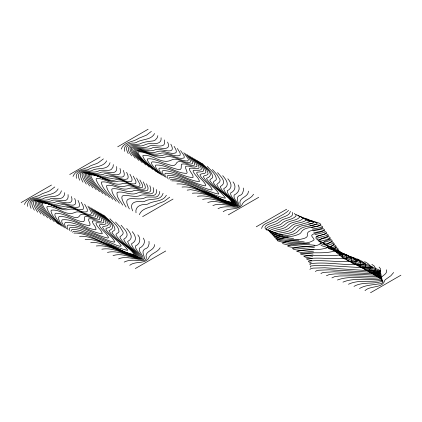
<?xml version="1.0" encoding="UTF-8"?>
<svg xmlns="http://www.w3.org/2000/svg" width="422" height="422" viewBox="0 0 422 422"><rect width="100%" height="100%" fill="white"/><g stroke="black" fill="none" stroke-linecap="round" stroke-linejoin="round"><path stroke-width="0.63" d="M64.74 192.69L64.376 195.143L62.809 197.396A4.784 2.764 0 0 1 60.383 198.356L52.914 198.314A6.172 3.566 0 0 0 50.804 198.577C43.419 203.726 24.961 193.149 34.356 210.235M113.354 164.627L112.99 167.08L111.424 169.327A4.784 2.764 0 0 1 108.997 170.293L101.528 170.245A6.172 3.566 0 0 0 99.418 170.509C92.033 175.657 73.576 165.081 82.97 182.167M159.764 191.419L159.395 193.872L157.828 196.119A4.784 2.764 0 0 1 155.401 197.085L147.932 197.037A6.172 3.566 0 0 0 145.822 197.301C138.442 202.449 119.98 191.873 129.38 208.959M261.603 228.471C262.125 224.267 267.11 223.18 270.286 221.497A28.285 16.331 0 0 0 271.958 220.643L283.874 214.054L286.68 212.113A24.239 13.995 0 0 0 288.548 210.304M290.442 211.359C289.555 215.79 283.964 216.449 280.593 218.29A16.949 9.785 0 0 0 278.942 219.16C276.399 223.307 259.287 224.546 266.936 230.154M168.937 179.218L169.153 177.994L170.219 177.367C187.389 178.749 201.969 190.512 218.527 194.099L218.781 193.703C215.014 187.015 206.859 183.559 203.351 176.723L204.005 175.905L207.002 174.993L208.072 174.075C207.967 168.647 201.938 165.271 198.82 161.41M157.849 135.657L157.221 137.762L155.502 139.835A6.657 3.845 0 0 1 153.133 140.922C148.428 141.486 143.696 141.834 139.418 144.081C133.072 144.952 122.359 142.963 128.219 153.597M154.568 244.554C154.679 250.963 144.24 250.821 146.313 257.51C146.851 260.849 142.662 260.859 140.415 260.538C135.008 260.274 129.169 259.456 124.184 262.094M248.421 191.14C248.532 197.549 238.087 197.406 240.165 204.095C240.704 207.434 236.515 207.445 234.263 207.123C228.861 206.859 223.022 206.042 218.037 208.679M70.986 231.383L71.344 230.106L72.526 229.441L74.43 229.32L79.985 230.433L91.199 234.463L116.672 245.314L120.175 246.348L121.219 245.91C117.406 239.285 109.377 235.808 105.78 229.056L106.402 228.27L109.33 227.421L110.39 226.524C110.332 221.139 104.419 217.71 101.37 213.838M61.427 190.781C59.112 199.284 48.667 194.843 42.822 198.889A7.311 4.22 0 0 1 40.718 199.216C34.061 198.314 27.092 199.627 31.043 208.32M110.042 162.713C107.726 171.221 97.282 166.774 91.437 170.82A7.311 4.22 0 0 1 89.332 171.147C82.675 170.245 75.707 171.559 79.658 180.252M163.077 193.329C160.761 201.837 150.316 197.396 144.472 201.442A7.311 4.22 0 0 1 142.362 201.763C135.71 200.867 128.736 202.175 132.693 210.873M121.219 149.061C123.941 141.576 133.009 142.367 138.648 138.337A18.209 10.513 0 0 1 140.289 137.677L146.534 135.124L151.35 131.39M24.413 204.496C27.346 197.053 36.308 197.797 42.042 193.835A17.75 10.249 0 0 1 43.677 193.192L47.612 191.783A20.842 12.032 0 0 0 49.865 190.702L54.797 186.951M73.027 176.428C75.955 168.985 84.917 169.723 90.656 165.767A17.75 10.249 0 0 1 92.291 165.123L96.227 163.715A20.842 12.032 0 0 0 98.479 162.634L103.411 158.883M139.323 214.698C142.251 207.26 151.218 208.004 156.952 204.042A17.75 10.249 0 0 1 158.582 203.399L162.517 201.99A20.842 12.032 0 0 0 164.77 200.909L169.707 197.158M154.6 133.521C151.029 140.531 141.95 138.701 136.09 142.583A9.448 5.454 0 0 1 134.075 143.037C129.253 142.773 122.865 145.305 124.717 151.329M58.115 188.866C54.385 195.813 45.434 193.951 39.489 197.707A8.799 5.08 0 0 1 37.505 198.113C32.541 197.707 26.496 200.403 27.731 206.405M106.729 160.798C103.015 167.777 94.022 165.846 88.103 169.639A8.799 5.08 0 0 1 86.12 170.045C81.156 169.639 75.111 172.334 76.345 178.342M166.389 195.244C162.681 202.222 153.687 200.292 147.769 204.084A8.799 5.08 0 0 1 145.785 204.496C140.816 204.084 134.776 206.785 136.005 212.788M393.636 272.501L390.914 275.703L385.486 279.549A6.267 3.619 0 0 0 384.711 280.488C382.511 288.674 370.337 285.293 365.004 290.626M160.149 247.772C157.448 252.746 150.411 253.237 148.423 258.639C144.187 264.283 135.093 260.822 129.765 265.317M253.564 194.231C250.863 199.2 243.821 199.69 241.838 205.092C237.602 210.736 228.508 207.276 223.18 211.77M170.351 180.052L171.237 179.255C190.433 180.468 206.717 194.183 225.174 198.192L225.295 197.728C220.258 190.427 211.411 186.366 206.638 178.865L206.664 178.269C216.713 174.602 203.335 166.421 200.487 162.375M72.478 232.242L73.433 231.42C92.502 232.38 109.224 246.248 127.497 250.399L127.618 249.94C122.723 242.434 112.838 238.572 108.971 230.554C118.872 227.025 105.648 218.633 102.862 214.698M309.88 269.41L310.908 268.645L313.061 268.128L324.771 267.77L372.869 270.961L378.639 271.103L380.422 270.613C368.533 264.388 353.293 264.568 341.978 257.415L342.374 254.835L339.921 252.514L331.507 248.885L321 245.451M315.392 271.536L316.426 270.782L318.478 270.254L329.376 269.785L373.623 272.38L378.961 272.459L380.665 271.963C370.294 266.045 356.157 266.372 346.415 259.567C349.39 251.77 331.966 251.143 328.263 248.152M320.905 273.656L321.949 272.913L323.896 272.38L333.976 271.8L374.377 273.804L379.283 273.815L380.908 273.319L379.684 272.369L376.329 271.077L353.921 263.95L351.526 262.716L350.846 261.714C354.464 254.387 338.982 253.664 335.527 250.858M326.417 275.777L329.313 274.506L334.973 273.91L346.805 273.92L377.711 275.249L380.734 274.975L381.15 274.669L380.934 274.263C372.932 269.827 362.915 269.489 355.371 264.325L355.282 263.866C358.51 260.174 352.75 257.568 349.849 256.402M331.929 277.898L334.73 276.632L339.921 275.972L350.577 275.809L378.207 276.632L380.971 276.326L381.393 276.02L381.261 275.635C374.662 271.462 365.816 271.325 359.729 266.456C365.241 258.064 346.399 256.819 342.791 253.564M337.442 280.018C351.389 274.675 367.277 280.008 381.636 277.375L381.583 277.006C376.413 273.097 368.67 273.145 364.086 268.582C369.018 263.713 361.095 260.854 357.318 258.976M342.954 282.139C355.124 276.885 369.271 281.448 381.878 278.726L381.91 278.372C378.117 274.949 372.157 274.743 368.506 271.13L368.443 270.713C373.09 266.999 368.717 263.513 364.582 261.677M348.466 284.259C358.869 279.169 371.254 282.856 382.121 280.076L382.237 279.744C379.927 276.621 374.9 276.521 372.753 273.234C375.838 270.196 376.904 266.899 371.845 264.383M353.979 286.38C362.609 281.326 373.75 284.639 382.564 281.115C377.337 275.993 388.498 275.339 386.373 269.795M359.491 288.506C365.204 285.098 372.098 285.014 378.497 283.943C380.749 284.106 384.838 282.466 382.01 280.018C380.755 278.262 375.976 277.259 377.447 274.616C380.217 273.097 382.274 269.526 379.109 267.089M21.1 202.581L51.484 185.036M69.714 174.513L100.098 156.968M117.722 146.798L148.106 129.253M142.636 216.613L173.02 199.073M135.346 268.54L165.73 250.995M228.318 214.861L258.702 197.317M256.27 226.788L286.654 209.243M370.516 292.747L400.9 275.202M212.894 205.593C218.016 203.188 223.876 204.681 229.209 205.461C232.174 205.408 236.689 208.104 238.915 205.393C238.166 201.21 234.701 196.816 240.909 194.953A10.692 6.172 0 0 0 242.529 193.26L243.394 190.586L243.278 188.048M118.603 258.876C123.725 256.465 129.586 257.963 134.919 258.744C137.883 258.691 142.399 261.387 144.625 258.675C143.876 254.492 140.41 250.093 146.619 248.236A10.692 6.172 0 0 0 148.238 246.538L149.103 243.869L148.987 241.331M207.756 202.502C217.699 198.973 227.716 206.284 237.591 205.667L237.876 205.308C238.113 201.537 232.78 198.846 234.126 195.048C237.976 193.234 240.777 189.198 238.14 184.963M113.027 255.653C122.971 252.124 132.988 259.435 142.863 258.818L143.148 258.454C143.385 254.688 138.052 251.997 139.397 248.199C143.248 246.385 146.044 242.344 143.411 238.108M202.613 199.416C214.255 196.33 225.364 205.145 236.768 205.182L237.011 204.797C236.367 200.276 230.164 197.644 230.649 192.944C235.26 191.002 236.447 185.828 232.997 181.871M107.446 252.43C119.088 249.349 130.198 258.158 141.602 258.201L141.845 257.816C141.201 253.29 134.998 250.663 135.478 245.957C140.088 244.016 141.275 238.841 137.83 234.89M197.47 196.325C210.789 193.803 223.011 203.953 235.94 204.702L236.146 204.29C234.579 199.078 227.627 196.346 227.168 190.834C232.807 188.254 231.594 182.948 227.854 178.786M101.866 249.212C115.18 246.691 127.407 256.834 140.336 257.584L140.537 257.177C138.97 251.96 132.017 249.228 131.564 243.721C137.203 241.136 135.989 235.829 132.25 231.667M192.332 193.239C207.292 191.361 220.669 202.718 235.117 204.216L235.276 203.784C232.78 197.929 225.105 194.975 223.692 188.729C230.275 185.385 226.477 180.099 222.716 175.694M96.285 245.989C111.25 244.111 124.622 255.474 139.07 256.966L139.234 256.534C136.739 250.679 129.063 247.73 127.65 241.479C134.233 238.135 130.435 232.849 126.669 228.444M187.189 190.148L190.586 189.668L195.813 190.602L205.809 193.782L230.955 203.383L233.709 203.926L234.41 203.277C230.987 196.81 222.589 193.556 220.215 186.619C227.532 182.552 221.249 177.182 217.573 172.609M90.709 242.766L94.101 242.286L99.334 243.22L109.33 246.401L134.47 256.001L137.229 256.544L137.931 255.896C134.502 249.434 126.104 246.174 123.73 239.242C131.047 235.17 124.77 229.8 121.093 225.227M182.051 187.057C191.846 185.838 201.072 191.831 210.156 194.79C217.921 197.348 225.337 202.454 233.466 203.251L233.545 202.766C229.199 195.718 220.062 192.1 216.739 184.514L219.625 181.966L220.105 180.526L219.946 179.503L217.05 174.655L212.435 169.517M85.128 239.548C94.929 238.325 104.155 244.322 113.233 247.276C120.998 249.835 128.415 254.941 136.543 255.737L136.623 255.252C132.276 248.205 123.14 244.591 119.816 237L122.707 234.453L123.182 233.018L123.024 231.989L120.133 227.147L115.512 222.004M176.908 183.971C187.568 183.085 197.433 189.705 207.271 193.065C215.726 196.019 223.776 201.589 232.638 202.766L232.68 202.259C227.416 194.637 217.525 190.623 213.258 182.41C213.738 180.848 215.974 180.79 216.386 179.144C216.038 173.727 210.504 170.277 207.292 166.426M79.547 236.325C90.208 235.439 100.072 242.059 109.91 245.419C118.371 248.373 126.415 253.938 135.283 255.12L135.32 254.614C130.055 246.991 120.17 242.977 115.902 234.764C116.377 233.202 118.619 233.144 119.025 231.499C118.677 226.076 113.143 222.631 109.931 218.781M171.765 180.88C183.275 180.347 193.788 187.568 204.38 191.335C213.537 194.695 222.22 200.714 231.815 202.286L231.81 201.753C225.638 193.561 214.983 189.125 209.781 180.299C210.145 178.691 212.514 178.664 212.799 176.955C211.876 171.079 205.841 167.513 202.149 163.34M73.966 233.102C85.476 232.569 95.994 239.791 106.581 243.557C115.739 246.917 124.421 252.931 134.017 254.508L134.011 253.97C127.84 245.783 117.184 241.347 111.983 232.522C112.347 230.908 114.715 230.887 115 229.178C114.077 223.301 108.043 219.735 104.35 215.563M314.928 245.287C302.474 243.805 289.244 244.792 277.286 240.714L277.217 240.123C284.064 236.531 292.509 237.417 299.456 233.909A6.873 3.967 0 0 0 300.981 232.533C304.716 225.496 315.355 228.977 320.884 224.435L319.771 223.375L318.093 222.8L307.469 220.859M309.595 243.605C298.491 242.138 286.522 243.125 275.962 239.105L275.962 238.535C282.761 234.221 293.401 236.985 298.776 230.386C303.096 224.9 312.043 227.469 317.254 223.354L316.389 222.299L314.949 221.729L305.575 219.804M314.469 247.482L287.451 244.855L283.051 243.737L282.576 243.214L283.041 242.713C289.634 240.434 296.772 240.429 303.481 238.583C305.227 238.156 308.139 237.037 307.242 234.716C306.926 228.613 318.99 230.982 322.461 227.585L322.735 227.068L322.419 226.519L319.644 225.295L308.698 223.096M304.262 241.927C294.509 240.471 283.779 241.463 274.638 237.502L274.711 236.948C281.115 232.886 290.958 235.276 296.086 229.125C300.29 223.971 308.635 226.197 313.625 222.273L313.013 221.228L311.811 220.664L303.682 218.749M314.01 249.676L294.139 247.698L288.637 246.633L287.741 246.158L287.867 245.72C295.854 242.465 307.311 245.145 314.084 239.886C314.105 237.987 311.457 237.138 311.737 235.202C315.113 232.047 320.72 233.007 324.418 230.243L324.581 229.705C320.699 226.356 314.691 226.704 309.927 225.327M298.934 240.245C290.536 238.799 281.005 239.802 273.314 235.898L273.456 235.36C279.659 231.409 289.439 233.704 293.992 227.099A6.757 3.903 0 0 1 295.511 225.976L307.564 222.552L309.516 221.666L310.059 220.685C307.986 218.512 304.515 218.543 301.793 217.689M313.551 251.865L296.587 249.935L293.986 249.428L292.43 248.579C301.54 245.488 312.681 248.379 321.073 243.636L320.235 242.001L316.094 238.572L315.862 237.512C318.673 234.801 323.452 235.523 326.37 232.902L326.433 232.337C322.287 228.909 316.162 229.03 311.156 227.563M293.601 238.562L282.297 237.222L275.497 235.988L272.396 234.838L271.99 234.294L272.201 233.772C277.813 230.233 286.084 231.842 290.711 226.603C294.656 222.13 301.836 223.628 306.367 220.105L306.261 219.081L305.528 218.522L299.9 216.634M313.092 254.06L302.168 252.704L296.666 251.327C306.762 248.5 318.325 251.317 328.147 247.387L328.284 246.875C326.359 243.689 321.601 243.483 319.649 240.313L319.749 239.786C322.144 237.581 326.122 238.008 328.327 235.56L328.284 234.97C323.88 231.462 317.629 231.362 312.391 229.8M288.268 236.879L278.884 235.555L273.324 234.342L270.908 233.218L270.66 232.691L270.95 232.184C276.273 228.845 284.064 230.138 288.337 224.989C292.277 221.075 299.235 222.499 302.985 218.533L302.389 217.457L301.44 216.866L298.006 215.579M312.633 256.254L303.724 254.909L301.487 254.408L300.522 254.002L300.68 253.68C312.048 251.538 324.729 254.513 335.548 250.642L335.49 250.119C332.146 246.801 326.85 246.358 323.437 243.109L323.257 242.555C324.808 240.139 328.764 240.698 330.284 238.219L330.136 237.602C325.478 234.02 319.095 233.698 313.62 232.037M282.935 235.196L272.955 233.276L269.996 232.137L269.336 231.087C273.831 227.31 281.173 228.613 285.335 224.077C289.07 220.11 295.685 221.239 299.451 217.451L299.245 216.386L298.618 215.806L296.117 214.524M312.174 258.449L305.28 257.109L303.793 256.286C316.606 254.366 329.988 257.172 342.659 254.36L342.949 253.891C338.702 249.476 331.201 249.613 326.765 245.319L327.187 244.291L332.035 241.453L331.987 240.234L327.409 237.786L314.849 234.273M277.602 233.514L270.244 231.62L268.228 230.502L268.012 229.484L270.091 228.117L279.934 224.762A11.457 6.615 0 0 0 281.521 223.776C285.256 219.197 292.52 220.237 296.133 215.864L295.796 214.74L294.224 213.469M311.716 260.638L308.561 259.894L306.388 258.881C320.773 256.666 335.891 260.4 350.213 257.61L350.35 257.146C344.51 252.662 336.276 252.403 330.273 248.089L330.21 247.023L333.67 244.665L334.192 243.536C329.688 238.815 321.965 238.71 316.078 236.505M317.312 238.741C323.489 241.046 331.265 241.431 336.149 246.195L335.859 247.355L333.528 249.26L333.28 250.272C340.459 255.447 350.318 255.595 357.75 260.395L357.766 260.865C341.709 263.317 325.051 259.366 308.835 261.118L308.392 261.519L309.147 262.083L311.257 262.832M318.541 240.978C325.009 243.388 332.858 244.058 338.106 248.853L338.048 250.046L336.255 252.477C344.505 258.549 356.205 258.517 365.151 263.65L365.315 264.114C347.116 266.382 328.253 261.323 309.948 263.718L309.737 264.272L310.798 265.027M319.771 243.214C326.385 246.052 335.501 246.374 340.306 252.156L339.314 254.213L339.277 255.204C349.342 261.25 361.992 261.73 372.552 266.899L372.869 267.363L372.368 267.701L370.943 267.896L365.252 267.859L330.204 265.749L316.869 265.433L311.505 265.923L310.323 266.456L310.339 267.221M272.269 231.831L267.527 229.964L266.815 229.399L266.435 228.36C270.249 224.536 276.885 225.1 280.72 220.959C283.658 217.736 294.551 218.29 292.33 212.414M156.209 171.738C150.021 165.719 142.214 160.692 137.973 153.007L138.084 152.147L138.822 151.735C146.645 152.115 153.518 157.079 161.362 157.575A6.873 3.967 0 0 0 164.163 157.369C172.266 154.246 179.714 161.325 187.7 160.967L188.397 159.79L188.08 158.677L183.828 152.732M152.706 169.47C147.241 163.931 140.109 159.305 136.649 152.147L136.818 151.319L137.556 150.912C146.508 151.055 155.038 158.366 164.121 154.911A5.697 3.292 0 0 1 166.685 154.747C172.582 154.9 178.406 159.785 184.156 157.949L184.161 156.166L183.496 154.737L180.579 150.596M157.622 172.566C152.674 167.244 145.247 163.024 142.742 155.955L143.253 155.338C152.606 154.336 161.758 164.506 170.863 160.313C176.881 156.509 183.596 163.731 189.984 162.338L190.449 161.842C190.449 158.535 187.268 156.198 185.49 153.698M149.209 167.202C144.461 162.143 137.994 157.891 135.325 151.282L135.552 150.496C143.58 148.876 151.535 156.488 159.774 153.513C166.606 150.907 173.463 157.654 180.062 155.365L180.247 153.655L179.746 152.31L177.33 148.465M159.036 173.4C154.964 169.074 149.488 165.413 147.231 159.738L147.505 158.899C154.109 157.918 160.392 162.401 166.69 164.016C169.396 164.601 173.822 167.133 175.868 164.095C178.733 157.49 187.231 165.999 192.263 163.71L192.643 163.15C192.342 159.68 189.13 157.279 187.157 154.663M145.711 164.933C141.671 160.36 135.873 156.457 134.001 150.417L134.286 149.673C141.708 147.869 149.261 154.79 156.836 151.767C163.187 149.119 169.813 155.238 175.969 152.775C177.124 150.559 175.056 148.222 174.086 146.328M197.153 160.444C200.255 164 204.907 167.101 205.947 171.949L205.709 172.635C204.264 174.275 201.574 173.136 200.07 174.581L200.044 175.135C203.014 180.785 209.708 183.865 212.266 189.678L211.886 190.005C204.433 188.924 197.765 184.614 190.702 182.114C183.227 179.761 175.536 174.376 167.513 175.71L167.07 176.734L167.523 178.385M160.45 174.228L156.662 170.43L152.3 165.123L151.524 163.478L151.545 162.407L152.273 161.848C161.547 162.027 169.612 168.03 178.675 169.538C182.536 170.303 180.632 166.089 181.534 164.195C185.749 162.802 190.327 166.832 194.542 165.086L194.843 164.459C194.252 160.84 190.992 158.361 188.824 155.623M195.486 159.484C198.351 162.903 202.956 165.893 203.668 170.578L202.745 171.596L197.306 172.181L196.573 172.872C198.461 177.699 203.742 180.4 205.841 185.142L205.245 185.912C191.588 183.438 179.529 173.268 165.45 173.226L164.802 174.054L164.991 175.473L166.11 177.556M193.819 158.519C196.446 161.8 201.02 164.707 201.384 169.201L200.983 169.755L199.4 170.245L193.503 170.293L193.033 171.121C194.384 174.93 198.467 177.272 199.485 181.202L199.237 181.629C186.746 180.479 175.81 170.736 162.998 170.562L162.159 171.2L162.095 172.392L164.696 176.723M99.877 212.978C102.873 216.549 107.388 219.714 108.327 224.525L107.573 225.654L102.942 226.619L102.604 227.505C105.653 233.049 112.199 236.151 114.821 241.88L114.452 242.186C107.072 240.946 100.499 236.615 93.499 234.073C85.924 231.609 78.054 226.102 69.873 227.711L69.261 228.793L69.493 230.517M192.158 157.554C194.537 160.698 199.105 163.536 199.105 167.829L198.62 168.315C195.702 169.401 192.569 167.56 189.631 168.341L189.357 168.721C189.552 171.923 193.297 174.022 193.134 177.266L192.722 177.604C181.17 176.807 170.863 167.038 159.173 168.199L158.872 169.175L159.389 170.736L163.277 175.895M142.214 162.665C138.875 158.577 133.753 154.985 132.677 149.557L133.02 148.845C140.442 147.183 148.359 153.413 155.813 149.462C160.972 148.043 177.261 156.304 170.836 144.192M106.175 195.565C100.921 189.272 93.863 183.792 90.841 175.99L91.078 175.135L91.875 174.766C99.476 175.494 105.832 180.864 113.444 181.718A6.873 3.967 0 0 0 116.272 181.65C124.411 178.902 131.316 186.366 139.176 186.418L140.046 185.279L139.898 184.161L136.559 178.021M57.561 223.628C52.307 217.341 45.249 211.86 42.226 204.058L42.464 203.204L43.26 202.834C50.862 203.562 57.218 208.932 64.83 209.787A6.873 3.967 0 0 0 67.657 209.718C75.796 206.965 82.701 214.429 90.561 214.487L91.432 213.347L91.284 212.224L87.945 206.089M98.384 212.118C101.106 215.563 105.537 218.643 106.107 223.27L105.183 224.251L99.93 224.657L99.249 225.29C101.248 230.001 106.365 232.701 108.501 237.359L107.926 238.082C94.296 235.328 82.274 224.726 68.058 225.095L67.219 225.976L67.172 227.474L68 229.658M161.863 175.061C159.532 172.202 156.019 169.665 155.349 165.835L155.866 165.076C166.69 164.332 176.138 173.558 186.777 173.326L187.146 172.366L185.575 167.935L185.675 166.321C189.251 165.097 193.392 168.436 196.826 166.458L197.037 165.767C196.177 162.011 192.849 159.432 190.491 156.588M109.488 197.475C104.862 191.693 98.405 186.614 96.063 179.387L96.353 178.569C105.3 177.715 113.581 186.872 122.934 183.47A5.644 3.26 0 0 1 125.498 183.433C131.247 183.865 136.644 189.072 142.362 187.463L142.625 185.68L142.172 184.214L139.872 179.936M102.862 193.651C98.236 187.864 91.774 182.789 89.438 175.557L89.722 174.74C98.669 173.885 106.951 183.042 116.303 179.645A5.644 3.26 0 0 1 118.872 179.603C124.622 180.036 130.013 185.247 135.736 183.633L135.995 181.85L135.541 180.384L133.246 176.106M54.248 221.719C49.622 215.932 43.16 210.852 40.823 203.626L41.108 202.808C50.054 201.953 58.336 211.111 67.689 207.708A5.644 3.26 0 0 1 70.258 207.671C76.007 208.104 81.399 213.31 87.122 211.702L87.38 209.919L86.927 208.452L84.632 204.174M59.054 224.493C54.944 218.965 48.024 214.191 46.805 207.112L47.438 206.5C56.706 205.783 65.099 216.38 74.283 212.72C80.375 209.333 86.473 216.813 92.782 215.742L93.304 215.273C93.753 212.092 90.899 209.507 89.438 206.949M96.896 211.253C99.344 214.571 103.701 217.594 103.886 222.014L103.474 222.547L101.918 222.98L96.912 222.689L95.9 223.074C96.643 227.105 101.317 229.399 102.266 233.419L102.024 233.814C89.606 232.147 78.798 222.204 65.89 222.294L64.872 222.98L64.571 224.246L65.083 226.16L66.512 228.798M138.711 160.402C136.053 156.805 131.643 153.455 131.353 148.692L131.759 148.022C138.558 146.207 146.038 151.551 152.785 147.684A5.866 3.387 0 0 1 155.059 147.42C159.727 147.605 172.113 151.651 167.592 142.061M112.806 199.39C108.802 194.109 102.947 189.415 101.291 182.779L101.623 181.998C109.562 180.721 116.936 188.787 125.16 186.139C131.991 183.802 138.353 190.939 144.941 188.903C146.191 186.55 144.102 183.966 143.19 181.85M99.545 191.736C95.541 186.455 89.691 181.761 88.034 175.125L88.367 174.344C96.306 173.067 103.675 181.133 111.904 178.485C118.73 176.148 125.097 183.285 131.685 181.249C132.93 178.891 130.841 176.312 129.929 174.191M50.93 219.804C46.926 214.524 41.076 209.829 39.42 203.193L39.752 202.412C47.691 201.136 55.06 209.196 63.289 206.548C70.115 204.216 76.482 211.348 83.071 209.317C84.316 206.959 82.227 204.375 81.314 202.259M95.404 210.393C97.582 213.569 101.892 216.565 101.665 220.759L101.174 221.218L99.45 221.497L93.9 220.722L92.297 221.202C92.587 224.288 96.153 226.334 96.026 229.478L95.625 229.784C84.142 228.518 73.998 218.353 62.208 219.83L61.686 220.864L61.918 222.515L65.02 227.938M60.546 225.353C57.144 220.838 52.101 216.781 50.935 211.021L51.384 210.161C57.983 209.201 64.049 213.991 70.189 215.895C72.811 216.602 76.962 219.266 79.146 216.449C82.295 210.262 90.013 219.044 95.003 216.992L95.435 216.46C95.525 213.084 92.608 210.483 90.93 207.809M116.119 201.305C112.732 196.531 107.494 192.189 106.518 186.176L106.898 185.432C114.235 183.929 121.278 191.261 128.837 188.523C135.182 186.113 141.375 192.59 147.521 190.348C148.913 188.296 147.267 185.743 146.503 183.76M96.232 189.821C92.84 185.052 87.607 180.711 86.631 174.692L87.011 173.948C94.349 172.445 101.391 179.783 108.95 177.04C115.296 174.629 121.489 181.112 127.629 178.865C129.026 176.813 127.381 174.265 126.616 172.281M93.911 209.534C96.037 212.424 99.123 215.13 99.697 218.833L99.444 219.503C96.063 221.302 92.233 217.926 88.741 218.844L88.667 220.358L90.065 224.019L89.786 225.538C79.225 225.248 70.094 215.674 59.233 216.565L58.521 217.372C58.363 221.186 61.601 224.098 63.527 227.073M47.617 217.889C44.226 213.115 38.993 208.779 38.017 202.76L38.397 202.017C45.734 200.513 52.776 207.851 60.335 205.108C66.681 202.697 72.874 209.175 79.014 206.933C80.412 204.881 78.766 202.328 78.001 200.35M62.034 226.213L58.822 222.215L55.314 216.639L54.839 214.909L55.087 213.796L55.962 213.215C65.194 213.374 72.964 219.751 81.842 221.655C85.518 222.589 83.899 218.517 84.748 216.718C88.873 215.663 93.077 219.788 97.224 218.248L97.566 217.647C97.313 214.096 94.322 211.459 92.418 208.674M135.214 158.134C133.194 155.027 129.57 151.857 130.029 147.827C135.531 144.224 143.211 150.063 149.161 146.096C154.099 143.886 166.927 150.148 164.343 139.925M119.431 203.219C116.646 198.957 112.052 194.932 111.74 189.568L112.168 188.866C119.51 187.505 126.985 194.104 134.465 190.422C139.83 189.299 154.742 198.076 149.815 185.675M92.919 187.906C90.129 183.644 85.534 179.624 85.223 174.26L85.65 173.558C92.993 172.197 100.468 178.796 107.948 175.114C113.312 173.991 128.225 182.768 123.303 170.367M44.305 215.974C41.514 211.712 36.92 207.687 36.608 202.328L37.036 201.621C44.379 200.265 51.853 206.864 59.333 203.182C64.698 202.059 79.61 210.836 74.689 198.435M122.749 205.129C120.534 201.378 116.63 197.623 116.968 192.965L117.443 192.3C124.173 190.739 131.279 196.409 138.047 192.77A5.591 3.228 0 0 1 140.299 192.585C145.052 193.165 156.541 197.238 153.133 187.59M89.601 185.996C87.391 182.241 83.482 178.485 83.82 173.827L84.294 173.162C91.025 171.601 98.136 177.272 104.899 173.632A5.591 3.228 0 0 1 107.151 173.447C111.972 173.975 123.361 178.153 119.985 168.452M40.987 214.059C38.777 210.309 34.868 206.553 35.205 201.895L35.68 201.231C42.411 199.669 49.522 205.34 56.284 201.7A5.591 3.228 0 0 1 58.537 201.516C63.358 202.043 74.747 206.216 71.371 196.52M131.717 155.866C123.282 144.91 132.223 144.91 140.642 145.98A7.127 4.114 0 0 0 142.821 145.611L147.341 143.955A6.583 3.803 0 0 1 149.483 143.628C153.888 143.855 162.048 144.53 161.093 137.794M126.062 207.044C114.246 188.138 130.055 198.567 139.297 195.877C144.778 192.263 157.833 200.687 156.446 189.504M86.288 184.082C74.472 165.176 90.276 175.599 99.518 172.915C104.962 169.291 118.065 177.725 116.672 166.537M37.674 212.15C25.858 193.244 41.662 203.668 50.904 200.977C56.348 197.359 69.451 205.794 68.058 194.605"/></g></svg>
